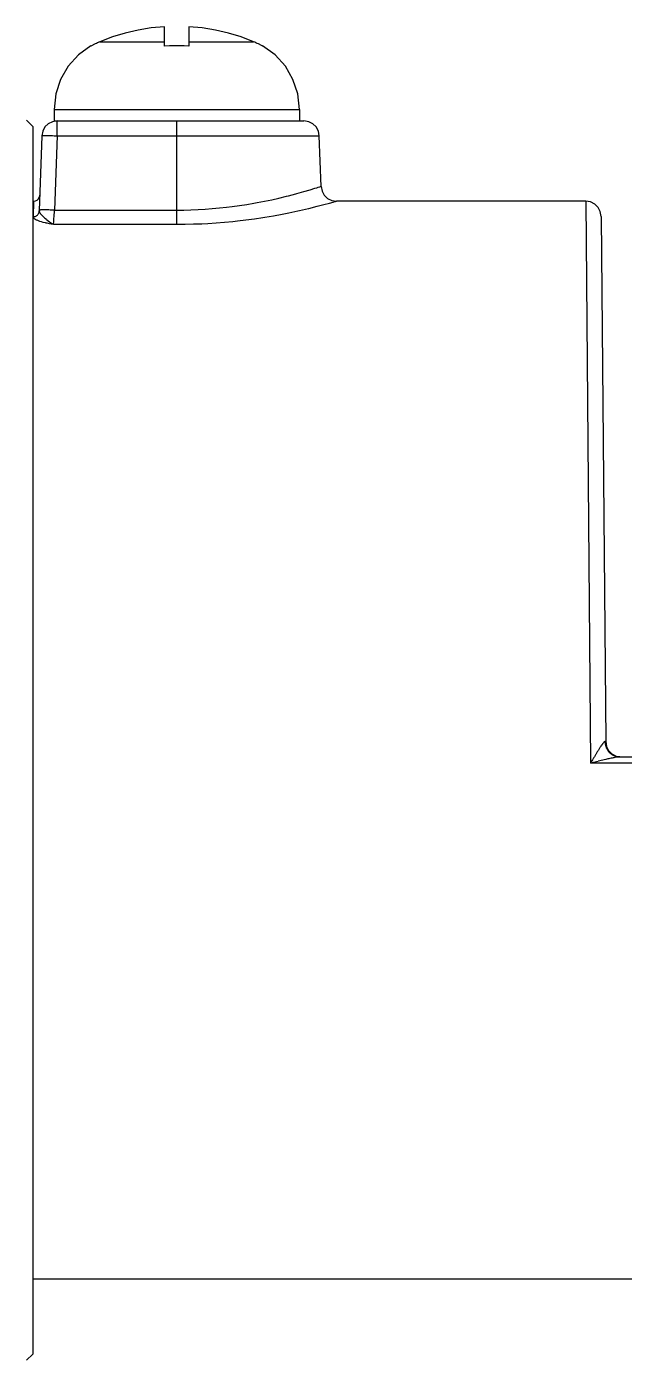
# Model space of a CAD drawing. Header units: millimetres. Extents: x -495897 to 1376592, y -28539 to 470976.
# Drawn here: x 202629 to 203897, y 218340 to 221167 of the extents above; entities that cross this region are included whole.
import ezdxf

# ---------------------------------------------------------------- set-up
doc = ezdxf.new("R2010")
doc.units = ezdxf.units.MM

msp = doc.modelspace()

# ---------------------------------------------------------------- linework, layer by layer
at = {"color": 0}
for p, q in [((202921.438, 221125.843), (202921.438, 221167.443)), ((202973.308, 221167.443), (202973.308, 221125.843)), ((202765.438, 221125.843), (202765.438, 221126.883)), ((202784.548, 221135.593), (202921.438, 221135.593)), ((202973.308, 221135.593), (203110.198, 221135.593)), ((203129.438, 221126.883), (203129.438, 221125.843)), ((202687.438, 220991.813), (203207.568, 220991.813)), ((202687.438, 220991.813), (202687.438, 220967.503)), ((203207.568, 220991.813), (203207.568, 220967.503)), ((202641.938, 220956.063), (202629.068, 220969.323)), ((202641.938, 220956.063), (202641.938, 218353.073)), ((202687.438, 220967.503), (203217.318, 220967.503)), ((202693.678, 220936.173), (202693.678, 220967.503)), ((202947.438, 220748.453), (202947.438, 220967.503)), ((202661.308, 220936.173), (202655.718, 220776.793)), ((202661.308, 220936.173), (202661.308, 220936.303)), ((202661.308, 220936.303), (202661.308, 220936.303)), ((202661.308, 220936.303), (202661.438, 220936.303)), ((202661.438, 220936.303), (202661.828, 220936.303)), ((202661.828, 220936.303), (202662.868, 220936.303)), ((202662.868, 220936.303), (202663.778, 220936.563)), ((202663.778, 220936.563), (202665.078, 220936.563)), ((202665.078, 220936.563), (202666.898, 220936.693)), ((202666.898, 220936.693), (202667.548, 220936.693)), ((202667.548, 220936.693), (202670.798, 220936.693)), ((202670.798, 220936.693), (202672.358, 220936.693)), ((202672.358, 220936.693), (202675.608, 220936.693)), ((202675.608, 220936.693), (202678.208, 220936.563)), ((202678.208, 220936.563), (202681.328, 220936.563)), ((202681.328, 220936.563), (202684.058, 220936.563)), ((202684.058, 220936.563), (202687.308, 220936.303)), ((202687.308, 220936.303), (202690.428, 220936.303)), ((202693.678, 220936.173), (202688.218, 220778.483)), ((202690.428, 220936.303), (202693.678, 220936.173)), ((202693.678, 220936.173), (203249.818, 220936.173)), ((203253.588, 220828.793), (203249.818, 220936.173)), ((203184.168, 220809.033), (203200.028, 220813.063)), ((203200.028, 220813.063), (203201.978, 220813.453)), ((203201.978, 220813.453), (203217.318, 220817.743)), ((203217.318, 220817.743), (203230.318, 220821.513)), ((203230.318, 220821.513), (203240.328, 220824.763)), ((203240.328, 220824.763), (203244.488, 220825.933)), ((203244.488, 220825.933), (203247.608, 220826.843)), ((203247.608, 220826.843), (203250.338, 220827.753)), ((203250.338, 220827.753), (203250.858, 220828.013)), ((203250.858, 220828.013), (203252.158, 220828.273)), ((203252.158, 220828.273), (203252.288, 220828.533)), ((203252.288, 220828.533), (203253.198, 220828.663)), ((203253.198, 220828.663), (203253.588, 220828.793)), ((203253.588, 220828.793), (203253.588, 220828.793)), ((203253.588, 220828.793), (203253.588, 220828.793)), ((202643.888, 220797.463), (202642.588, 220764.573)), ((203007.758, 220780.433), (203022.838, 220781.603)), ((203022.838, 220781.603), (203037.918, 220783.033)), ((203037.918, 220783.033), (203053.128, 220784.593)), ((203053.128, 220784.593), (203065.218, 220786.023)), ((203065.218, 220786.023), (203080.428, 220788.233)), ((203080.428, 220788.233), (203095.898, 220790.443)), ((203095.898, 220790.443), (203111.108, 220793.043)), ((203111.108, 220793.043), (203118.128, 220794.343)), ((203118.128, 220794.343), (203133.598, 220797.333)), ((203133.598, 220797.333), (203149.068, 220800.583)), ((203149.068, 220800.583), (203164.148, 220803.963)), ((203164.148, 220803.963), (203179.878, 220807.733)), ((203179.878, 220807.733), (203184.168, 220809.033)), ((203207.828, 220777.833), (203226.548, 220782.123)), ((203226.548, 220782.123), (203227.718, 220782.253)), ((203227.718, 220782.253), (203245.138, 220786.543)), ((203245.138, 220786.543), (203259.698, 220790.313)), ((203259.698, 220790.313), (203271.138, 220793.173)), ((203271.138, 220793.173), (203279.328, 220795.513)), ((203279.328, 220795.513), (203282.448, 220796.423)), ((203282.448, 220796.423), (203282.578, 220796.423)), ((203282.578, 220796.423), (203284.398, 220796.943)), ((203284.398, 220796.943), (203285.568, 220797.333)), ((203284.398, 220796.943), (203284.398, 220796.943)), ((203285.568, 220797.333), (203285.828, 220797.333)), ((203285.828, 220797.333), (203286.218, 220797.463)), ((203815.058, 220797.463), (203286.218, 220797.463)), ((203815.058, 220797.463), (203825.068, 219605.753)), ((202642.588, 220764.573), (202642.588, 220763.793)), ((202642.588, 220764.573), (202644.148, 220764.573)), ((202642.588, 220763.793), (202642.848, 220763.273)), ((202642.848, 220763.273), (202643.238, 220762.623)), ((202643.238, 220762.623), (202643.758, 220761.843)), ((202643.758, 220761.843), (202644.538, 220761.193)), ((202644.148, 220764.573), (202645.578, 220764.963)), ((202644.538, 220761.193), (202645.578, 220760.283)), ((202645.578, 220764.963), (202645.708, 220764.963)), ((202645.578, 220760.283), (202646.228, 220759.893)), ((202645.708, 220764.963), (202647.008, 220765.223)), ((202646.228, 220759.893), (202647.918, 220758.853)), ((202647.008, 220765.223), (202648.438, 220765.743)), ((202647.918, 220758.853), (202649.478, 220758.073)), ((202648.438, 220765.743), (202649.608, 220766.523)), ((202649.478, 220758.073), (202650.518, 220757.553)), ((202649.608, 220766.523), (202650.778, 220767.303)), ((202650.518, 220757.553), (202653.248, 220756.513)), ((202650.778, 220767.303), (202651.818, 220768.083)), ((202651.818, 220768.083), (202652.728, 220768.993)), ((202652.728, 220768.993), (202653.378, 220770.033)), ((202653.248, 220756.513), (202656.108, 220755.343)), ((202653.378, 220770.033), (202654.158, 220771.333)), ((202654.158, 220771.333), (202654.288, 220771.463)), ((202654.288, 220771.463), (202654.808, 220772.763)), ((202654.808, 220772.763), (202655.458, 220774.063)), ((202655.458, 220774.063), (202655.588, 220775.493)), ((202655.588, 220775.493), (202655.718, 220776.793)), ((202656.108, 220778.743), (202655.718, 220778.743)), ((202655.718, 220778.743), (202655.718, 220778.483)), ((202655.718, 220778.483), (202655.718, 220778.483)), ((202655.718, 220776.793), (202655.718, 220776.533)), ((202655.718, 220776.533), (202655.718, 220776.013)), ((202655.718, 220776.013), (202655.718, 220775.493)), ((202655.718, 220775.493), (202655.978, 220775.103)), ((202655.978, 220775.103), (202656.108, 220774.453)), ((202656.498, 220778.743), (202656.108, 220778.743)), ((202656.108, 220774.453), (202656.238, 220774.063)), ((202656.108, 220755.343), (202659.748, 220754.303)), ((202656.238, 220774.063), (202656.628, 220773.413)), ((202657.408, 220778.743), (202656.498, 220778.743)), ((202656.628, 220773.413), (202656.758, 220773.023)), ((202656.758, 220773.023), (202657.148, 220772.373)), ((202657.148, 220772.373), (202657.538, 220771.853)), ((202658.188, 220778.873), (202657.408, 220778.743)), ((202657.538, 220771.853), (202657.928, 220771.463)), ((202657.928, 220771.463), (202659.098, 220769.903)), ((202659.488, 220778.873), (202658.188, 220778.873)), ((202659.098, 220769.903), (202660.528, 220768.343)), ((202661.308, 220778.873), (202659.488, 220778.873)), ((202659.748, 220754.303), (202663.648, 220753.263)), ((202660.528, 220768.343), (202662.348, 220766.523)), ((202664.558, 220778.873), (202661.308, 220778.873)), ((202662.348, 220766.523), (202663.518, 220765.483)), ((202663.518, 220765.483), (202665.208, 220763.793)), ((202663.648, 220753.263), (202668.068, 220752.223)), ((202665.208, 220778.873), (202664.558, 220778.873)), ((202668.458, 220778.873), (202665.208, 220778.873)), ((202665.208, 220763.793), (202667.938, 220761.453)), ((202667.938, 220761.453), (202670.798, 220759.113)), ((202670.278, 220778.873), (202668.458, 220778.873)), ((202673.528, 220778.873), (202670.278, 220778.873)), ((202670.798, 220759.113), (202671.708, 220758.203)), ((202671.708, 220758.203), (202674.568, 220755.993)), ((202675.868, 220778.873), (202673.528, 220778.873)), ((202674.568, 220755.993), (202677.168, 220753.783)), ((202678.988, 220778.743), (202675.868, 220778.873)), ((202677.168, 220753.783), (202679.508, 220752.223)), ((202682.238, 220778.743), (202678.988, 220778.743)), ((202685.618, 220778.483), (202682.238, 220778.743)), ((202688.218, 220778.483), (202685.618, 220778.483)), ((202686.398, 220752.873), (202686.528, 220755.083)), ((202686.528, 220755.083), (202686.918, 220758.073)), ((202686.918, 220758.073), (202687.048, 220761.193)), ((202687.048, 220761.193), (202687.308, 220763.923)), ((202687.308, 220766.523), (202687.698, 220769.383)), ((202687.308, 220763.923), (202687.308, 220766.523)), ((202687.698, 220769.383), (202687.828, 220772.633)), ((202687.828, 220772.633), (202687.958, 220775.493)), ((202687.958, 220775.493), (202688.218, 220778.483)), ((202688.218, 220778.483), (202947.438, 220778.483)), ((202947.438, 220778.483), (202962.388, 220778.743)), ((202962.388, 220778.743), (202977.468, 220779.003)), ((202977.468, 220779.003), (202992.678, 220779.523)), ((202992.678, 220779.523), (203007.758, 220780.433)), ((203048.578, 220752.873), (203066.518, 220754.693)), ((203066.518, 220754.693), (203076.268, 220755.733)), ((203076.268, 220755.733), (203094.078, 220757.943)), ((203094.078, 220757.943), (203112.018, 220760.283)), ((203112.018, 220760.283), (203130.088, 220762.883)), ((203130.088, 220762.883), (203134.378, 220763.663)), ((203134.378, 220763.663), (203152.578, 220766.653)), ((203152.578, 220766.653), (203170.778, 220770.033)), ((203170.778, 220770.033), (203185.468, 220773.023)), ((203185.468, 220773.023), (203203.928, 220776.923)), ((203203.928, 220776.923), (203207.828, 220777.833)), ((203847.428, 220765.223), (203857.308, 219651.513)), ((202668.068, 220752.223), (202670.018, 220751.703)), ((202670.018, 220751.703), (202672.098, 220751.313)), ((202672.098, 220751.313), (202676.908, 220750.403)), ((202676.908, 220750.403), (202681.328, 220749.363)), ((202679.508, 220752.223), (202681.848, 220750.793)), ((202681.328, 220749.363), (202686.268, 220748.453)), ((202681.848, 220750.793), (202684.058, 220749.493)), ((202684.058, 220749.493), (202686.008, 220748.583)), ((202686.008, 220748.453), (202686.268, 220749.883)), ((202686.268, 220749.883), (202686.398, 220752.873)), ((202686.268, 220748.453), (202947.568, 220748.453)), ((202947.438, 220748.453), (202965.118, 220748.583)), ((202965.118, 220748.583), (202982.798, 220749.103)), ((202982.798, 220749.103), (203000.608, 220749.623)), ((203000.608, 220749.623), (203013.218, 220750.403)), ((203013.218, 220750.403), (203030.898, 220751.443)), ((203030.898, 220751.443), (203048.578, 220752.873)), ((203853.668, 219650.473), (203853.278, 219649.823)), ((203853.928, 219650.473), (203853.668, 219650.473)), ((203854.188, 219650.993), (203853.928, 219650.473)), ((203854.708, 219651.383), (203854.188, 219650.993)), ((203855.358, 219651.513), (203854.708, 219651.383)), ((203854.708, 219651.383), (203854.708, 219651.383)), ((203855.878, 219651.643), (203855.358, 219651.513)), ((203856.008, 219651.643), (203855.878, 219651.643)), ((203855.878, 219651.643), (203855.878, 219651.643)), ((203855.878, 219651.643), (203855.878, 219651.643)), ((203856.138, 219651.643), (203856.008, 219651.643)), ((203856.008, 219651.643), (203856.008, 219651.643)), ((203856.008, 219651.643), (203856.008, 219651.643)), ((203856.008, 219651.643), (203856.008, 219651.643)), ((203856.008, 219651.643), (203856.008, 219651.643)), ((203856.008, 219651.643), (203856.008, 219651.643)), ((203856.398, 219651.513), (203856.138, 219651.643)), ((203856.528, 219651.513), (203856.398, 219651.513)), ((203856.398, 219651.513), (203856.398, 219651.513)), ((203856.398, 219651.513), (203856.398, 219651.513)), ((203856.788, 219651.513), (203856.528, 219651.513)), ((203856.528, 219651.513), (203856.528, 219651.513)), ((203856.918, 219651.513), (203856.788, 219651.513)), ((203857.048, 219651.643), (203856.918, 219651.513)), ((203856.918, 219651.513), (203856.918, 219651.513)), ((203857.308, 219651.643), (203857.048, 219651.643)), ((203857.308, 219651.513), (203857.308, 219651.643)), ((203834.688, 219622.133), (203834.038, 219620.833)), ((203835.598, 219623.433), (203834.688, 219622.133)), ((203836.378, 219624.603), (203835.598, 219623.433)), ((203837.158, 219626.033), (203836.378, 219624.603)), ((203837.938, 219627.333), (203837.158, 219626.033)), ((203838.718, 219628.633), (203837.938, 219627.333)), ((203839.498, 219630.063), (203838.718, 219628.633)), ((203840.278, 219631.233), (203839.498, 219630.063)), ((203841.188, 219632.533), (203840.278, 219631.233)), ((203841.838, 219633.833), (203841.188, 219632.533)), ((203842.748, 219635.003), (203841.838, 219633.833)), ((203843.528, 219636.303), (203842.748, 219635.003)), ((203844.178, 219637.603), (203843.528, 219636.303)), ((203845.088, 219638.643), (203844.178, 219637.603)), ((203845.868, 219639.943), (203845.088, 219638.643)), ((203846.648, 219641.113), (203845.868, 219639.943)), ((203847.038, 219641.893), (203846.648, 219641.113)), ((203847.948, 219643.063), (203847.038, 219641.893)), ((203848.858, 219644.363), (203847.948, 219643.063)), ((203848.988, 219644.753), (203848.858, 219644.363)), ((203849.378, 219645.013), (203848.988, 219644.753)), ((203849.638, 219645.403), (203849.378, 219645.013)), ((203849.768, 219645.663), (203849.638, 219645.403)), ((203849.898, 219645.923), (203849.768, 219645.663)), ((203850.158, 219646.313), (203849.898, 219645.923)), ((203850.418, 219646.443), (203850.158, 219646.313)), ((203850.678, 219646.703), (203850.418, 219646.443)), ((203850.808, 219647.093), (203850.678, 219646.703)), ((203850.938, 219647.353), (203850.808, 219647.093)), ((203851.328, 219647.743), (203850.938, 219647.353)), ((203851.718, 219648.133), (203851.328, 219647.613)), ((203852.108, 219648.653), (203851.718, 219648.133)), ((203852.368, 219649.043), (203852.108, 219648.653)), ((203852.758, 219649.563), (203852.368, 219649.043)), ((203853.278, 219649.823), (203852.758, 219649.563)), ((203856.008, 219647.353), (203856.398, 219646.183)), ((203856.398, 219646.183), (203856.528, 219644.883)), ((203856.528, 219644.883), (203856.788, 219643.583)), ((203856.788, 219643.583), (203857.308, 219642.413)), ((203857.308, 219642.413), (203857.698, 219641.243)), ((203857.698, 219641.243), (203857.958, 219640.073)), ((203857.958, 219640.073), (203858.348, 219638.773)), ((203858.348, 219638.773), (203858.868, 219637.733)), ((203858.868, 219637.733), (203859.388, 219636.563)), ((203859.388, 219636.563), (203859.908, 219635.523)), ((203860.168, 219635.523), (203860.818, 219634.093)), ((203860.818, 219634.093), (203861.728, 219632.663)), ((203861.728, 219632.663), (203862.768, 219631.233)), ((203862.768, 219631.233), (203863.938, 219630.063)), ((203863.938, 219630.063), (203864.978, 219628.763)), ((203864.978, 219628.763), (203866.278, 219627.723)), ((203866.278, 219627.723), (203867.448, 219626.683)), ((203867.448, 219626.683), (203868.748, 219625.513)), ((203868.748, 219625.513), (203870.048, 219624.603)), ((203870.048, 219624.603), (203871.348, 219623.693)), ((203871.348, 219623.693), (203872.908, 219622.913)), ((203872.908, 219622.913), (203874.338, 219622.133)), ((203874.338, 219622.133), (203875.768, 219621.613)), ((203841.448, 219609.783), (203825.068, 219605.753)), ((203825.848, 219607.313), (203825.068, 219605.753)), ((204987.138, 219605.753), (203825.068, 219605.753)), ((203826.628, 219608.483), (203825.848, 219607.313)), ((203827.538, 219609.913), (203826.628, 219608.483)), ((203828.188, 219611.213), (203827.538, 219609.913)), ((203829.228, 219612.643), (203828.188, 219611.213)), ((203829.878, 219614.073), (203829.228, 219612.643)), ((203830.788, 219615.243), (203829.878, 219614.073)), ((203831.438, 219616.803), (203830.788, 219615.243)), ((203832.348, 219617.973), (203831.438, 219616.803)), ((203833.258, 219619.403), (203832.348, 219617.973)), ((203834.038, 219620.833), (203833.258, 219619.403)), ((203859.778, 219614.203), (203857.438, 219613.683)), ((203861.858, 219614.853), (203859.778, 219614.203)), ((203864.068, 219615.243), (203861.858, 219614.853)), ((203866.408, 219615.893), (203864.068, 219615.243)), ((203868.618, 219616.413), (203866.408, 219615.893)), ((203870.958, 219616.803), (203868.618, 219616.413)), ((203873.038, 219617.323), (203870.958, 219616.803)), ((203874.468, 219617.453), (203873.038, 219617.323)), ((203876.678, 219617.973), (203874.468, 219617.453)), ((203875.768, 219621.613), (203877.328, 219621.093)), ((203878.758, 219618.363), (203876.678, 219617.973)), ((203877.328, 219621.093), (203879.018, 219620.573)), ((203879.798, 219618.493), (203878.758, 219618.363)), ((203879.018, 219620.573), (203880.578, 219620.183)), ((203880.578, 219618.753), (203879.798, 219618.493)), ((203880.578, 219620.183), (203882.138, 219619.793)), ((203881.228, 219618.753), (203880.578, 219618.753)), ((203882.008, 219618.883), (203881.228, 219618.753)), ((203882.788, 219619.143), (203882.008, 219618.883)), ((203882.138, 219619.793), (203883.828, 219619.663)), ((203883.438, 219619.143), (203882.788, 219619.143)), ((203884.218, 219619.273), (203883.438, 219619.143)), ((203883.828, 219619.663), (203885.388, 219619.403)), ((203884.868, 219619.273), (203884.218, 219619.273)), ((203885.388, 219619.273), (203884.868, 219619.273)), ((203885.388, 219619.403), (203886.948, 219619.403)), ((203886.168, 219619.273), (203885.388, 219619.273)), ((203886.818, 219619.403), (203886.168, 219619.273)), ((203886.948, 219619.403), (203886.818, 219619.403)), ((203886.948, 219619.403), (204865.848, 219619.403)), ((206101.238, 218511.543), (202641.938, 218511.543)), ((202641.938, 218352.943), (202629.068, 218339.813))]:
    msp.add_line(p, q, dxfattribs=at)
for points in [[(202921.438, 221167.443), (202893.228, 221164.713), (202865.408, 221160.293), (202837.978, 221153.793), (202810.938, 221145.603), (202784.548, 221135.593)], [(203110.198, 221135.593), (203083.808, 221145.603), (203056.898, 221153.793), (203029.338, 221160.293), (203001.518, 221164.713), (202973.308, 221167.443)], [(202765.438, 221126.883), (202738.788, 221107.513), (202717.078, 221083.463), (202700.958, 221055.513), (202690.948, 221024.703), (202687.438, 220991.813)], [(202771.678, 221129.483), (202770.378, 221128.833), (202769.078, 221128.053), (202767.908, 221127.403), (202766.608, 221126.623), (202765.438, 221125.843)], [(202784.548, 221135.593), (202781.948, 221134.423), (202779.348, 221133.253), (202776.878, 221131.953), (202774.278, 221130.783), (202771.678, 221129.483)], [(202973.308, 221125.843), (202963.038, 221126.493), (202952.638, 221126.883), (202942.238, 221126.883), (202931.838, 221126.493), (202921.438, 221125.843)], [(203123.328, 221129.483), (203120.728, 221130.783), (203118.128, 221131.953), (203115.528, 221133.253), (203112.928, 221134.423), (203110.198, 221135.593)], [(203129.438, 221125.843), (203128.268, 221126.623), (203126.968, 221127.403), (203125.798, 221128.053), (203124.498, 221128.833), (203123.328, 221129.483)], [(203207.568, 220991.813), (203204.058, 221024.703), (203193.918, 221055.513), (203177.798, 221083.463), (203156.088, 221107.513), (203129.438, 221126.883)], [(202693.678, 220967.503), (202683.668, 220965.943), (202674.828, 220961.523), (202667.938, 220954.763), (202663.258, 220946.183), (202661.308, 220936.173)], [(203249.818, 220936.173), (203247.868, 220946.183), (203243.188, 220954.763), (203236.168, 220961.523), (203227.458, 220965.943), (203217.318, 220967.503)], [(202643.888, 220797.463), (202647.918, 220798.113), (202651.428, 220799.933), (202654.158, 220802.663), (202656.108, 220806.043), (202656.758, 220810.073)], [(203253.588, 220828.793), (203255.538, 220818.783), (203260.348, 220810.203), (203267.368, 220803.443), (203276.078, 220799.023), (203286.218, 220797.463)], [(203847.428, 220765.223), (203845.738, 220775.493), (203841.058, 220784.333), (203834.038, 220791.353), (203825.198, 220795.903), (203815.058, 220797.463)], [(203855.878, 219651.643), (203855.878, 219650.863), (203855.878, 219649.953), (203855.878, 219649.043), (203856.008, 219648.263), (203856.008, 219647.353)], [(203857.308, 219651.513), (203858.998, 219641.373), (203863.548, 219632.533), (203870.568, 219625.513), (203879.408, 219620.833), (203889.678, 219619.273)], [(203857.438, 219613.683), (203854.318, 219612.903), (203851.068, 219612.253), (203847.818, 219611.473), (203844.698, 219610.693), (203841.448, 219609.913)]]:
    msp.add_lwpolyline(points, dxfattribs=at)

doc.saveas('drawing.dxf')
